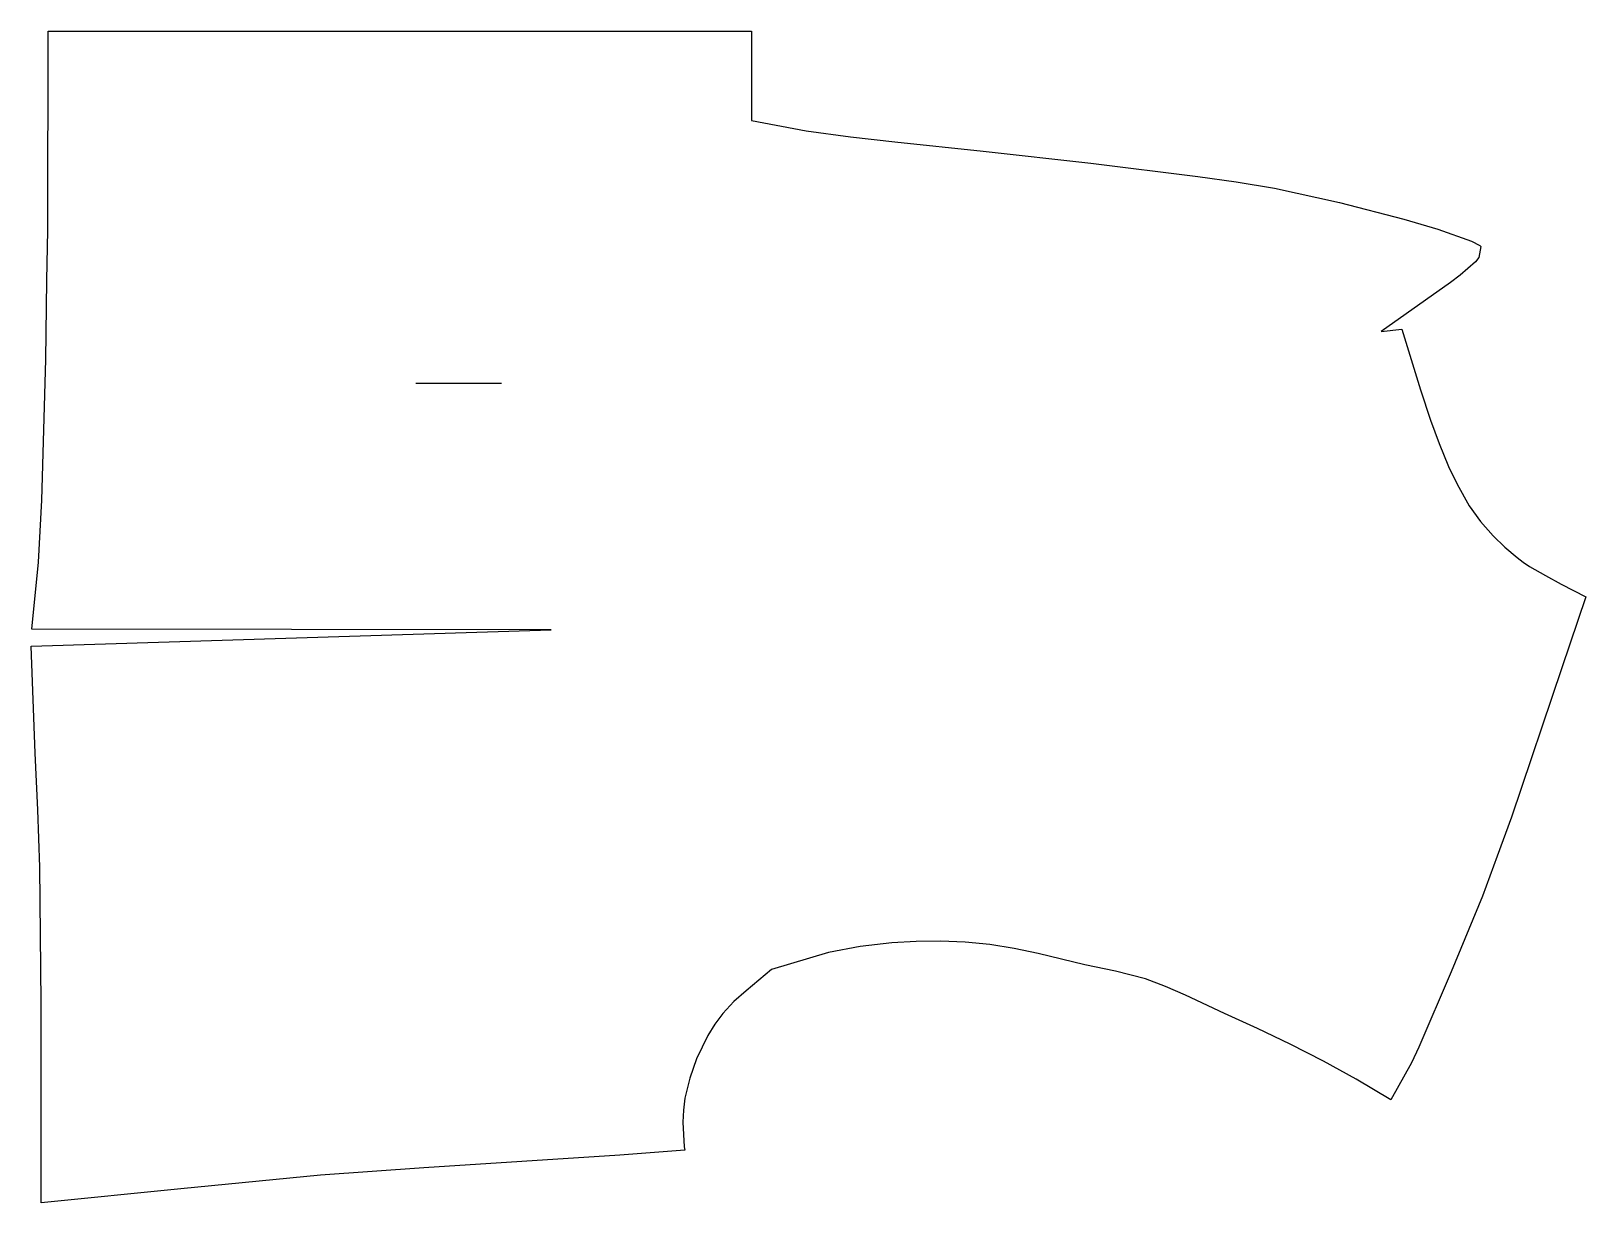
# Model space of a CAD drawing. Header units: inches. Extents: x 0 to 22.7, y 0 to 17.1.
import ezdxf

# ---------------------------------------------------------------- set-up
doc = ezdxf.new("R2010")
doc.units = ezdxf.units.IN

msp = doc.modelspace()

# ---------------------------------------------------------------- linework, layer by layer
at = {"layer": 'T001L001'}
for points in [[(22.667, 8.835), (22.314, 7.798), (21.581, 5.622), (21.371, 5.053), (21.16, 4.47), (20.702, 3.367), (20.229, 2.269), (20.125, 2.043), (19.821, 1.501), (19.317, 1.803), (18.841, 2.065), (18.357, 2.314), (17.878, 2.54), (17.399, 2.761), (16.828, 3.028), (16.54, 3.154), (16.246, 3.267), (15.808, 3.379), (15.364, 3.472), (14.684, 3.637), (14.332, 3.709), (13.977, 3.767), (13.619, 3.8), (13.259, 3.814), (12.903, 3.809), (12.548, 3.789), (12.085, 3.739), (11.626, 3.648), (10.793, 3.4), (10.423, 3.093), (10.247, 2.933), (10.084, 2.76), (9.969, 2.604), (9.867, 2.439), (9.702, 2.102), (9.602, 1.82), (9.533, 1.526), (9.51, 1.351), (9.5, 1.175), (9.523, 0.817), (9.529, 0.767), (8.584, 0.698), (5.727, 0.513), (4.221, 0.402), (2.183, 0.207), (0.146, 0), (0.148, 1.887), (0.148, 2.919), (0.125, 4.895), (0.1, 5.729), (0.059, 6.555), (0, 8.116), (7.584, 8.354), (0.009, 8.361), (0.108, 9.338), (0.157, 10.244), (0.216, 12.293), (0.228, 13.443), (0.245, 14.175), (0.249, 17.078), (10.504, 17.078), (10.504, 15.773), (11.299, 15.624), (11.946, 15.539), (12.594, 15.466), (13.879, 15.326), (15.449, 15.154), (17.008, 14.957), (17.568, 14.879), (18.126, 14.787), (19.073, 14.581), (20.011, 14.337), (20.509, 14.189), (20.999, 14.015), (21.122, 13.955), (21.133, 13.94), (21.106, 13.779), (21.057, 13.716), (20.833, 13.523), (20.695, 13.416), (19.684, 12.7), (19.983, 12.736), (20.256, 11.849), (20.399, 11.41), (20.526, 11.069), (20.666, 10.732), (20.788, 10.476), (20.963, 10.161), (21.13, 9.933), (21.314, 9.724), (21.485, 9.559), (21.666, 9.406), (21.752, 9.34), (21.844, 9.274), (22.076, 9.143), (22.304, 9.017), (22.667, 8.835)], [(5.609, 11.946), (6.856, 11.946)]]:
    msp.add_lwpolyline(points, dxfattribs=at)

doc.saveas('drawing.dxf')
